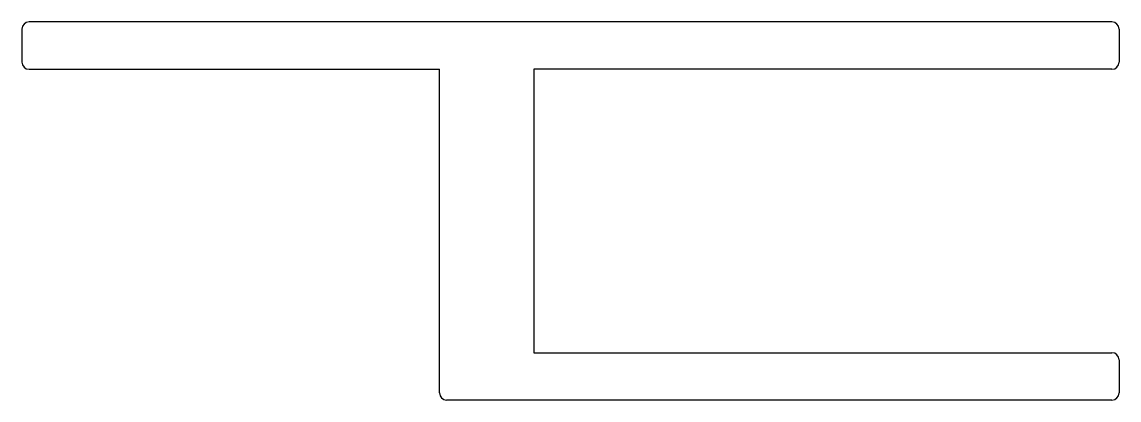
# Model space of a CAD drawing. Extents: x 776.6 to 823.1, y 781.8 to 797.8.
import ezdxf

# ---------------------------------------------------------------- set-up
doc = ezdxf.new("R2010")
doc.units = 0
doc.layers.add('ANA', color=220, linetype='CONTINUOUS')

msp = doc.modelspace()

# ---------------------------------------------------------------- linework, layer by layer
at = {"layer": 'ANA', "color": 0}
for p, q in [((776.572, 797.49), (776.572, 796.09)), ((822.772, 797.79), (776.872, 797.79)), ((823.072, 797.49), (823.072, 796.09)), ((776.872, 795.79), (794.272, 795.79)), ((794.272, 782.09), (794.272, 795.79)), ((822.772, 795.79), (798.272, 795.79)), ((798.272, 795.79), (798.272, 783.79)), ((798.272, 783.79), (822.772, 783.79)), ((823.072, 783.49), (823.072, 782.09)), ((822.772, 781.79), (794.572, 781.79))]:
    msp.add_line(p, q, dxfattribs=at)
for centre, start, end in [((776.872, 797.49), 90, 180), ((822.772, 797.49), 0, 90), ((776.872, 796.09), 180, 270), ((822.772, 796.09), 270, 0), ((822.772, 783.49), 0, 90), ((794.572, 782.09), 180, 270), ((822.772, 782.09), 270, 0)]:
    msp.add_arc(centre, 0.3, start, end, dxfattribs=at)

doc.saveas('drawing.dxf')
